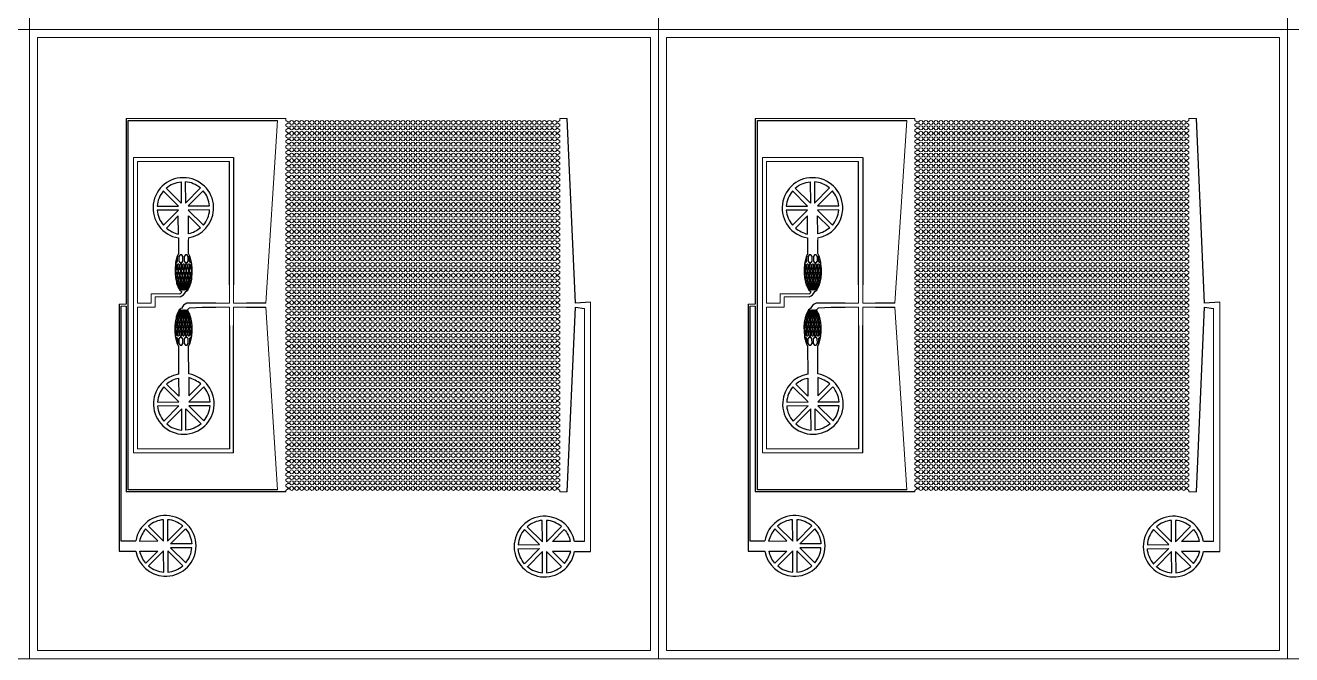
# Model space of a CAD drawing. Extents: x 4056 to 105656, y 4120 to 105720.
# Drawn here: x 39093 to 70405, y 70333 to 85889 of the extents above; entities that cross this region are included whole.
import ezdxf

# ---------------------------------------------------------------- set-up
doc = ezdxf.new("R2010")
doc.units = 13
doc.header["$MEASUREMENT"] = 0
doc.layers.add('Main Layer', color=7, linetype='Continuous', lineweight=0)

# ---------------------------------------------------------------- blocks, each defined once
blk = doc.blocks.new('*U95')
at = {"lineweight": 0}
for p, q in [((48, 15), (77, 15)), ((48, -15), (77, -15))]:
    blk.add_line(p, q, dxfattribs=at)
for start, end in [(17.4576, 162.5424), (197.4576, 342.5424)]:
    blk.add_arc((0, 0), 50, start, end, dxfattribs=at)
blk = doc.blocks.new('*U96')
at = {"color": 0, "linetype": 'ByBlock', "lineweight": -2, "transparency": 16777216}
for p in [(0, 0), (125, 0), (250, 0), (375, 0), (500, 0), (625, 0), (750, 0), (875, 0), (1000, 0), (1125, 0), (1250, 0), (1375, 0), (1500, 0), (1625, 0), (1750, 0), (1875, 0), (2000, 0), (2125, 0), (2250, 0), (2375, 0), (2500, 0), (2625, 0), (2750, 0), (2875, 0), (3000, 0), (3125, 0), (3250, 0), (3375, 0), (3500, 0), (3625, 0), (3750, 0), (3875, 0), (4000, 0), (4125, 0), (4250, 0), (4375, 0), (4500, 0), (4625, 0), (4750, 0), (4875, 0), (5000, 0), (5125, 0), (5250, 0), (5375, 0), (5500, 0), (5625, 0), (5750, 0), (5875, 0), (6000, 0), (6125, 0), (6250, 0), (6375, 0), (6500, 0)]:
    blk.add_blockref('*U95', p, dxfattribs=at)
blk = doc.blocks.new('*U93')
at = {"lineweight": 0}
for p, q in [((-148, -355), (-98, -390)), ((-148, -455), (-98, -420)), ((-148, -490), (-148, -455)), ((-48, -390), (-98, -390)), ((-48, -420), (-98, -420)), ((6627, -355), (6577, -390)), ((6627, -455), (6577, -420)), ((6627, -490), (6627, -455))]:
    blk.add_line(p, q, dxfattribs=at)
blk.add_blockref('*U96', (0, -405), dxfattribs=at)
blk = doc.blocks.new('*U94')
at = {"color": 0, "linetype": 'ByBlock', "lineweight": -2, "transparency": 16777216}
for p in [(0, 9045), (0, 8910), (0, 8775), (0, 8640), (0, 8505), (0, 8370), (0, 8235), (0, 8100), (0, 7965), (0, 7830), (0, 7695), (0, 7560), (0, 7425), (0, 7290), (0, 7155), (0, 7020), (0, 6885), (0, 6750), (0, 6615), (0, 6480), (0, 6345), (0, 6210), (0, 6075), (0, 5940), (0, 5805), (0, 5670), (0, 5535), (0, 5400), (0, 5265), (0, 5130), (0, 4995), (0, 4860), (0, 4725), (0, 4590), (0, 4455), (0, 4320), (0, 4185), (0, 4050), (0, 3915), (0, 3780), (0, 3645), (0, 3510), (0, 3375), (0, 3240), (0, 3105), (0, 2970), (0, 2835), (0, 2700), (0, 2565), (0, 2430), (0, 2295), (0, 2160), (0, 2025), (0, 1890), (0, 1755), (0, 1620), (0, 1485), (0, 1350), (0, 1215), (0, 1080), (0, 945), (0, 810), (0, 675), (0, 540), (0, 405), (0, 270), (0, 135), (0, 0)]:
    blk.add_blockref('*U93', p, dxfattribs=at)
blk = doc.blocks.new('*U100')
at = {"lineweight": 0}
for p, q in [((48, 15), (77, 15)), ((48, -15), (77, -15))]:
    blk.add_line(p, q, dxfattribs=at)
for start, end in [(17.4576, 162.5424), (197.4576, 342.5424)]:
    blk.add_arc((0, 0), 50, start, end, dxfattribs=at)
blk = doc.blocks.new('*U101')
at = {"color": 0, "linetype": 'ByBlock', "lineweight": -2, "transparency": 16777216}
for p in [(0, 0), (125, 0), (250, 0), (375, 0), (500, 0), (625, 0), (750, 0), (875, 0), (1000, 0), (1125, 0), (1250, 0), (1375, 0), (1500, 0), (1625, 0), (1750, 0), (1875, 0), (2000, 0), (2125, 0), (2250, 0), (2375, 0), (2500, 0), (2625, 0), (2750, 0), (2875, 0), (3000, 0), (3125, 0), (3250, 0), (3375, 0), (3500, 0), (3625, 0), (3750, 0), (3875, 0), (4000, 0), (4125, 0), (4250, 0), (4375, 0), (4500, 0), (4625, 0), (4750, 0), (4875, 0), (5000, 0), (5125, 0), (5250, 0), (5375, 0), (5500, 0), (5625, 0), (5750, 0), (5875, 0), (6000, 0), (6125, 0), (6250, 0), (6375, 0), (6500, 0)]:
    blk.add_blockref('*U100', p, dxfattribs=at)
blk = doc.blocks.new('*U98')
at = {"lineweight": 0}
for p, q in [((-148, -355), (-98, -390)), ((-148, -455), (-98, -420)), ((-148, -490), (-148, -455)), ((-48, -390), (-98, -390)), ((-48, -420), (-98, -420)), ((6627, -355), (6577, -390)), ((6627, -455), (6577, -420)), ((6627, -490), (6627, -455))]:
    blk.add_line(p, q, dxfattribs=at)
blk.add_blockref('*U101', (0, -405), dxfattribs=at)
blk = doc.blocks.new('*U99')
at = {"color": 0, "linetype": 'ByBlock', "lineweight": -2, "transparency": 16777216}
for p in [(0, 9045), (0, 8910), (0, 8775), (0, 8640), (0, 8505), (0, 8370), (0, 8235), (0, 8100), (0, 7965), (0, 7830), (0, 7695), (0, 7560), (0, 7425), (0, 7290), (0, 7155), (0, 7020), (0, 6885), (0, 6750), (0, 6615), (0, 6480), (0, 6345), (0, 6210), (0, 6075), (0, 5940), (0, 5805), (0, 5670), (0, 5535), (0, 5400), (0, 5265), (0, 5130), (0, 4995), (0, 4860), (0, 4725), (0, 4590), (0, 4455), (0, 4320), (0, 4185), (0, 4050), (0, 3915), (0, 3780), (0, 3645), (0, 3510), (0, 3375), (0, 3240), (0, 3105), (0, 2970), (0, 2835), (0, 2700), (0, 2565), (0, 2430), (0, 2295), (0, 2160), (0, 2025), (0, 1890), (0, 1755), (0, 1620), (0, 1485), (0, 1350), (0, 1215), (0, 1080), (0, 945), (0, 810), (0, 675), (0, 540), (0, 405), (0, 270), (0, 135), (0, 0)]:
    blk.add_blockref('*U98', p, dxfattribs=at)

msp = doc.modelspace()

# ---------------------------------------------------------------- linework, layer by layer
at = {"lineweight": 0}
for p, q in [((39393, 70433), (39393, 85589)), ((54549, 85589), (39393, 85589)), ((54549, 70433), (54549, 85589)), ((54949, 70433), (54949, 85589)), ((70105, 85589), (54949, 85589)), ((70105, 70433), (70105, 85589)), ((41587, 83584), (45531, 83584)), ((45330, 83534), (45040, 79022)), ((45531, 83539), (45531, 83584)), ((52306, 83539), (52306, 83584)), ((52325, 83584), (52306, 83584)), ((52325, 83584), (52494, 83584)), ((57143, 83584), (61088, 83584)), ((60886, 83534), (60596, 79022)), ((61088, 83539), (61088, 83584)), ((67863, 83539), (67863, 83584)), ((67882, 83584), (67863, 83584)), ((67882, 83584), (68050, 83584)), ((44242, 82625), (41765, 82625)), ((41765, 82625), (41765, 78828)), ((44142, 82525), (41865, 82525)), ((41865, 82525), (41865, 79022)), ((59798, 82625), (57322, 82625)), ((57322, 82625), (57322, 78828)), ((59698, 82525), (57422, 82525)), ((57422, 82525), (57422, 79022)), ((43129, 80588), (43129, 80634)), ((58685, 80588), (58685, 80634)), ((42202, 79022), (42202, 79255)), ((42915, 79255), (42202, 79255)), ((44142, 79022), (44142, 79471)), ((44242, 79471), (44242, 79022)), ((57758, 79022), (57758, 79255)), ((58471, 79255), (57758, 79255)), ((59698, 79022), (59698, 79471)), ((59798, 79471), (59798, 79022)), ((41412, 78997), (41587, 78997)), ((41462, 78947), (41587, 78947)), ((41865, 79022), (42202, 79022)), ((41865, 75419), (41865, 78922)), ((42302, 78922), (41865, 78922)), ((42921, 79180), (42302, 79180)), ((42302, 78922), (42302, 79180)), ((43807, 79022), (44142, 79022)), ((43807, 78922), (44142, 78922)), ((44142, 78472), (44142, 78922)), ((44242, 79022), (44562, 79022)), ((44242, 78922), (44562, 78922)), ((44242, 78922), (44242, 78472)), ((45040, 78922), (45330, 74409)), ((52693, 78922), (52693, 78922)), ((53069, 79044), (53069, 72879)), ((56968, 78997), (57143, 78997)), ((57018, 78947), (57143, 78947)), ((57422, 79022), (57758, 79022)), ((57422, 75419), (57422, 78922)), ((57858, 78922), (57422, 78922)), ((58477, 79180), (57858, 79180)), ((57858, 78922), (57858, 79180)), ((59363, 79022), (59698, 79022)), ((59363, 78922), (59698, 78922)), ((59698, 78472), (59698, 78922)), ((59798, 79022), (60118, 79022)), ((59798, 78922), (60118, 78922)), ((59798, 78922), (59798, 78472)), ((60596, 78922), (60886, 74409)), ((68249, 78922), (68249, 78922)), ((68626, 79044), (68626, 72879)), ((41765, 75319), (41765, 78828)), ((52917, 78891), (52917, 73134)), ((57322, 75319), (57322, 78828)), ((68473, 78891), (68473, 73134)), ((44242, 75319), (41765, 75319)), ((44142, 75419), (41865, 75419)), ((59798, 75319), (57322, 75319)), ((59698, 75419), (57422, 75419)), ((52306, 74359), (52494, 74359)), ((67863, 74359), (68051, 74359)), ((54549, 70433), (39393, 70433)), ((70105, 70433), (54949, 70433))]:
    msp.add_line(p, q, dxfattribs=at)
for p, q in [((41587, 83584), (41587, 78997)), ((41637, 74409), (41637, 83534)), ((41637, 83534), (45330, 83534)), ((52693, 79022), (52494, 83584)), ((57143, 83584), (57143, 78997)), ((57193, 74409), (57193, 83534)), ((57193, 83534), (60886, 83534)), ((68249, 79022), (68050, 83584)), ((44142, 79471), (44142, 82525)), ((44242, 82625), (44242, 79471)), ((59698, 79471), (59698, 82525)), ((59798, 82625), (59798, 79471)), ((42879, 80633), (42880, 80337)), ((43131, 80245), (43129, 80588)), ((58435, 80633), (58437, 80337)), ((58687, 80245), (58685, 80588)), ((42850, 80185), (42809, 80025)), ((42881, 80244), (42850, 80185)), ((42880, 80337), (42881, 80244)), ((43162, 80187), (43131, 80245)), ((43205, 80026), (43162, 80187)), ((58406, 80185), (58365, 80025)), ((58437, 80244), (58406, 80185)), ((58437, 80337), (58437, 80244)), ((58718, 80187), (58687, 80245)), ((58761, 80026), (58718, 80187)), ((42804, 79984), (42795, 79884)), ((42795, 79884), (42795, 79752)), ((42809, 80025), (42804, 79984)), ((43210, 79986), (43205, 80026)), ((43220, 79886), (43210, 79986)), ((43221, 79754), (43220, 79886)), ((58361, 79984), (58352, 79884)), ((58352, 79884), (58352, 79752)), ((58365, 80025), (58361, 79984)), ((58766, 79986), (58761, 80026)), ((58776, 79886), (58766, 79986)), ((58777, 79754), (58776, 79886)), ((42795, 79752), (42805, 79652)), ((42805, 79652), (42811, 79616)), ((42811, 79616), (42827, 79537)), ((42827, 79537), (42833, 79514)), ((43186, 79516), (43192, 79538)), ((43192, 79538), (43207, 79618)), ((43207, 79618), (43212, 79654)), ((43212, 79654), (43221, 79754)), ((58352, 79752), (58361, 79652)), ((58361, 79652), (58367, 79616)), ((58367, 79616), (58383, 79537)), ((58383, 79537), (58389, 79514)), ((58742, 79516), (58748, 79538)), ((58748, 79538), (58763, 79618)), ((58763, 79618), (58769, 79654)), ((58769, 79654), (58777, 79754)), ((42833, 79514), (42847, 79470)), ((42847, 79470), (42852, 79454)), ((42852, 79454), (42866, 79422)), ((42866, 79422), (42910, 79342)), ((42910, 79342), (42960, 79307)), ((43060, 79307), (43111, 79343)), ((43111, 79343), (43153, 79423)), ((43153, 79423), (43167, 79455)), ((43167, 79455), (43172, 79472)), ((43172, 79472), (43186, 79516)), ((58389, 79514), (58403, 79470)), ((58403, 79470), (58408, 79454)), ((58408, 79454), (58422, 79422)), ((58422, 79422), (58466, 79342)), ((58466, 79342), (58517, 79307)), ((58617, 79307), (58667, 79343)), ((58667, 79343), (58709, 79423)), ((58709, 79423), (58724, 79455)), ((58724, 79455), (58729, 79472)), ((58729, 79472), (58742, 79516)), ((41412, 78997), (41412, 72891)), ((41462, 73141), (41462, 78947)), ((41587, 78947), (41587, 74359)), ((43432, 79022), (43090, 79020)), ((43101, 78858), (43153, 78910)), ((43153, 78910), (43462, 78922)), ((43532, 79022), (43432, 79022)), ((43462, 78922), (43807, 78922)), ((43807, 79022), (43532, 79022)), ((45040, 79022), (44562, 79022)), ((44562, 78922), (45040, 78922)), ((52494, 74359), (52693, 78922)), ((53069, 79044), (52693, 79022)), ((52693, 78922), (52917, 78891)), ((56968, 78997), (56968, 72891)), ((57018, 73141), (57018, 78947)), ((57143, 78947), (57143, 74359)), ((58988, 79022), (58646, 79020)), ((58657, 78858), (58709, 78910)), ((58709, 78910), (59018, 78922)), ((59088, 79022), (58988, 79022)), ((59018, 78922), (59363, 78922)), ((59363, 79022), (59088, 79022)), ((60596, 79022), (60118, 79022)), ((60118, 78922), (60596, 78922)), ((68051, 74359), (68249, 78922)), ((68626, 79044), (68249, 79022)), ((68249, 78922), (68473, 78891)), ((42819, 78662), (42804, 78582)), ((42825, 78684), (42819, 78662)), ((42838, 78728), (42825, 78684)), ((42843, 78745), (42838, 78728)), ((42857, 78777), (42843, 78745)), ((42900, 78857), (42857, 78777)), ((42950, 78893), (42900, 78857)), ((43144, 78778), (43101, 78858)), ((43159, 78746), (43144, 78778)), ((43164, 78730), (43159, 78746)), ((43178, 78686), (43164, 78730)), ((43184, 78663), (43178, 78686)), ((43200, 78584), (43184, 78663)), ((58375, 78662), (58360, 78582)), ((58381, 78684), (58375, 78662)), ((58394, 78728), (58381, 78684)), ((58399, 78745), (58394, 78728)), ((58414, 78777), (58399, 78745)), ((58456, 78857), (58414, 78777)), ((58506, 78893), (58456, 78857)), ((58701, 78778), (58657, 78858)), ((58715, 78746), (58701, 78778)), ((58720, 78730), (58715, 78746)), ((58734, 78686), (58720, 78730)), ((58740, 78663), (58734, 78686)), ((58756, 78584), (58740, 78663)), ((42798, 78546), (42790, 78446)), ((42790, 78446), (42791, 78314)), ((42791, 78314), (42801, 78214)), ((42804, 78582), (42798, 78546)), ((43206, 78548), (43200, 78584)), ((43215, 78448), (43206, 78548)), ((43206, 78216), (43215, 78316)), ((43215, 78316), (43215, 78448)), ((44142, 78472), (44142, 75419)), ((44242, 75319), (44242, 78472)), ((58354, 78546), (58346, 78446)), ((58346, 78446), (58347, 78314)), ((58347, 78314), (58357, 78214)), ((58360, 78582), (58354, 78546)), ((58762, 78548), (58756, 78584)), ((58771, 78448), (58762, 78548)), ((58762, 78216), (58771, 78316)), ((58771, 78316), (58771, 78448)), ((59698, 78472), (59698, 75419)), ((59798, 75319), (59798, 78472)), ((42801, 78214), (42806, 78174)), ((42806, 78174), (42848, 78013)), ((42848, 78013), (42880, 77955)), ((43130, 77956), (43160, 78015)), ((43160, 78015), (43202, 78175)), ((43202, 78175), (43206, 78216)), ((58357, 78214), (58362, 78174)), ((58362, 78174), (58405, 78013)), ((58405, 78013), (58436, 77955)), ((58686, 77956), (58717, 78015)), ((58717, 78015), (58758, 78175)), ((58758, 78175), (58762, 78216)), ((42880, 77955), (42883, 77270)), ((43130, 77863), (43130, 77956)), ((43133, 77271), (43130, 77863)), ((58436, 77955), (58439, 77270)), ((58686, 77863), (58686, 77956)), ((58689, 77271), (58686, 77863)), ((45531, 74359), (41587, 74359)), ((45330, 74409), (41637, 74409)), ((61088, 74359), (57143, 74359)), ((60886, 74409), (57193, 74409)), ((41823, 73142), (41462, 73141)), ((52917, 73134), (52668, 73133)), ((57379, 73142), (57018, 73141)), ((68473, 73134), (68224, 73133)), ((41412, 72891), (41824, 72892)), ((52669, 72883), (53069, 72879)), ((56968, 72891), (57380, 72892)), ((68225, 72883), (68626, 72879))]:
    msp.add_line(p, q)
for points in [[(39193, 101345), (54749, 101345), (54749, 85789), (39193, 85789)], [(54749, 101345), (70305, 101345), (70305, 85789), (54749, 85789)], [(23636, 85789), (39193, 85789), (39193, 70233), (23636, 70233)], [(39193, 85789), (54749, 85789), (54749, 70233), (39193, 70233)], [(54749, 85789), (70305, 85789), (70305, 70233), (54749, 70233)], [(70305, 85789), (85862, 85789), (85862, 70233), (70305, 70233)]]:
    msp.add_lwpolyline(points, close=True, dxfattribs=at)
for points in [[(42505, 81793, 0.159174), (42352, 81420), (42879, 81422), (42503, 81795), (42505, 81793)], [(42947, 82021), (42950, 81493), (42574, 81866), (42575, 81865, -0.159174), (42947, 82021, 3734.089472)], [(43047, 82021), (43050, 81494), (43421, 81869, 0.159174), (43047, 82021, -3734.089472)], [(43492, 81798), (43121, 81424), (43648, 81426, 0.159174), (43492, 81798, 0.000114)], [(58061, 81793, 0.159174), (57908, 81420), (58436, 81422), (58059, 81795), (58061, 81793)], [(58503, 82021), (58506, 81493), (58130, 81866), (58131, 81865, -0.159174), (58503, 82021, 3734.089472)], [(58603, 82021), (58606, 81494), (58977, 81869, 0.159174), (58603, 82021, -3734.089472)], [(59048, 81798), (58677, 81424), (59204, 81426, 0.159174), (59048, 81798, 0.000114)], [(42509, 80948), (42880, 81322), (42352, 81320, 0.159174), (42509, 80948, -0.000581)], [(42878, 80724), (42876, 81177), (42580, 80877, 0.092093), (42878, 80724, 1291.273736)], [(43496, 80952, 0.159174), (43649, 81326), (43121, 81324), (43496, 80952)], [(43128, 80736), (43126, 81178), (43425, 80881, -0.129437), (43128, 80736, 5438.346978)], [(58065, 80948), (58436, 81322), (57909, 81320, 0.159174), (58065, 80948, -0.000581)], [(58435, 80724), (58432, 81177), (58136, 80877, 0.092093), (58435, 80724, 1291.273736)], [(59052, 80952, 0.159174), (59205, 81326), (58677, 81324), (59052, 80952)], [(58685, 80736), (58682, 81178), (58982, 80881, -0.129437), (58685, 80736, 5438.346978)], [(42884, 77169), (42886, 76726), (42586, 77023, -0.129437), (42884, 77169, 5438.346978)], [(43134, 77180), (43136, 76728), (43432, 77027, 0.092093), (43134, 77180, 1291.273736)], [(58440, 77169), (58442, 76726), (58143, 77023, -0.129437), (58440, 77169, 5438.346978)], [(58690, 77180), (58692, 76728), (58988, 77027, 0.092093), (58690, 77180, 1291.273736)], [(42516, 76952, 0.159174), (42363, 76578), (42891, 76581), (42516, 76952)], [(43503, 76957), (43132, 76582), (43660, 76584, 0.159174), (43503, 76957, -0.000581)], [(58072, 76952, 0.159174), (57920, 76578), (58447, 76581), (58072, 76952)], [(59060, 76957), (58688, 76582), (59216, 76584, 0.159174), (59060, 76957, -0.000581)], [(42520, 76106), (42891, 76481), (42364, 76478, 0.159174), (42520, 76106, 0.000114)], [(42965, 75883), (42962, 76410), (42591, 76036, 0.159174), (42965, 75883, -3734.089472)], [(43065, 75883), (43062, 76411), (43438, 76038), (43437, 76040, -0.159174), (43065, 75883, 3734.089472)], [(43507, 76111, 0.159174), (43660, 76484), (43133, 76482), (43509, 76109), (43507, 76111)], [(58076, 76106), (58448, 76481), (57920, 76478, 0.159174), (58076, 76106, 0.000114)], [(58521, 75883), (58519, 76410), (58147, 76036, 0.159174), (58521, 75883, -3734.089472)], [(58621, 75883), (58619, 76411), (58995, 76038), (58993, 76040, -0.159174), (58621, 75883, 3734.089472)], [(59064, 76111, 0.159174), (59216, 76484), (58689, 76482), (59065, 76109), (59064, 76111)], [(42137, 73512), (42512, 73141), (42510, 73668, 0.159174), (42137, 73512, -0.000581)], [(42983, 73516, 0.159174), (42610, 73669), (42612, 73141), (42985, 73518), (42983, 73516)], [(51504, 73496), (51878, 73125), (51876, 73652, 0.159174), (51504, 73496, 0.000114)], [(52349, 73500, 0.159174), (51976, 73653), (51978, 73125), (52349, 73500)], [(57694, 73512), (58068, 73141), (58066, 73668, 0.159174), (57694, 73512, -0.000581)], [(58540, 73516, 0.159174), (58166, 73669), (58168, 73141), (58541, 73518), (58540, 73516)], [(67060, 73496), (67435, 73125), (67432, 73652, 0.159174), (67060, 73496, 0.000114)], [(67906, 73500, 0.159174), (67532, 73653), (67535, 73125), (67906, 73500)], [(41914, 73142), (42366, 73145), (42067, 73441, 0.092093), (41914, 73142, 1291.273736)], [(43211, 73074), (42683, 73071), (43056, 73447), (43054, 73446, -0.159174), (43211, 73074, 3734.089472)], [(51281, 73051), (51808, 73054), (51433, 73425, 0.159174), (51281, 73051, -3734.089472)], [(52566, 73132), (52124, 73130), (52420, 73430, -0.129437), (52566, 73132, 5438.346978)], [(57470, 73142), (57923, 73145), (57623, 73441, 0.092093), (57470, 73142, 1291.273736)], [(58767, 73074), (58240, 73071), (58612, 73447), (58611, 73446, -0.159174), (58767, 73074, 3734.089472)], [(66837, 73051), (67364, 73054), (66990, 73425, 0.159174), (66837, 73051, -3734.089472)], [(68122, 73132), (67680, 73130), (67977, 73430, -0.129437), (68122, 73132, 5438.346978)], [(43211, 72974), (42684, 72971), (43058, 72600, 0.159174), (43211, 72974, -3734.089472)], [(58767, 72974), (58240, 72971), (58615, 72600, 0.159174), (58767, 72974, -3734.089472)], [(41925, 72892), (42368, 72895), (42071, 72595, -0.129437), (41925, 72892, 5438.346978)], [(42142, 72525, 0.159174), (42516, 72372), (42513, 72900), (42142, 72525)], [(42988, 72529), (42613, 72900), (42616, 72373, 0.159174), (42988, 72529, 0.000114)], [(51281, 72951), (51808, 72954), (51436, 72578), (51437, 72579, -0.159174), (51281, 72951, 3734.089472)], [(51508, 72509, 0.159174), (51882, 72356), (51880, 72883), (51507, 72507), (51508, 72509)], [(52354, 72513), (51980, 72884), (51982, 72357, 0.159174), (52354, 72513, -0.000581)], [(52578, 72883), (52125, 72880), (52425, 72584, 0.092093), (52578, 72883, 1291.273736)], [(57482, 72892), (57924, 72895), (57627, 72595, -0.129437), (57482, 72892, 5438.346978)], [(57699, 72525, 0.159174), (58072, 72372), (58070, 72900), (57699, 72525)], [(58544, 72529), (58170, 72900), (58172, 72373, 0.159174), (58544, 72529, 0.000114)], [(66837, 72951), (67365, 72954), (66992, 72578), (66994, 72579, -0.159174), (66837, 72951, 3734.089472)], [(67065, 72509, 0.159174), (67438, 72356), (67436, 72883), (67063, 72507), (67065, 72509)], [(67911, 72513), (67536, 72884), (67538, 72357, 0.159174), (67911, 72513, -0.000581)], [(68134, 72883), (67682, 72880), (67981, 72584, 0.092093), (68134, 72883, 1291.273736)]]:
    msp.add_lwpolyline(points, format="xyb", close=True)
for points in [[(42858, 80177), (42817, 80016), (42829, 80016), (42859, 80056)], [(42890, 80176), (42891, 80056), (42921, 80016), (42961, 80017), (42991, 80057), (42990, 80177), (42960, 80217), (42920, 80216)], [(43022, 80177), (43023, 80057), (43053, 80017), (43093, 80017), (43123, 80057), (43122, 80177), (43092, 80217), (43052, 80217)], [(43154, 80179), (43197, 80018), (43185, 80018), (43155, 80058)], [(58414, 80177), (58373, 80016), (58385, 80016), (58415, 80056)], [(58446, 80176), (58447, 80056), (58477, 80016), (58517, 80017), (58547, 80057), (58546, 80177), (58516, 80217), (58476, 80216)], [(58578, 80177), (58579, 80057), (58609, 80017), (58649, 80017), (58679, 80057), (58678, 80177), (58648, 80217), (58608, 80217)], [(58710, 80179), (58753, 80018), (58741, 80018), (58711, 80058)], [(42834, 79905), (42834, 79965), (42819, 79985), (42812, 79984), (42803, 79884), (42820, 79885)], [(42803, 79884), (42820, 79885)], [(42833, 79869), (42818, 79848), (42818, 79788), (42833, 79769), (42853, 79769), (42868, 79789), (42868, 79849), (42853, 79869)], [(42829, 80016), (42825, 80016)], [(42865, 79985), (42850, 79965), (42850, 79905), (42866, 79885), (42886, 79885), (42900, 79905), (42900, 79965), (42885, 79985)], [(42886, 79885), (42866, 79885)], [(42899, 79869), (42884, 79849), (42884, 79789), (42899, 79769), (42919, 79769), (42934, 79789), (42934, 79849), (42919, 79869)], [(42931, 79985), (42916, 79965), (42916, 79905), (42932, 79885), (42952, 79885), (42966, 79905), (42966, 79965), (42951, 79985)], [(42961, 80017), (42921, 80016)], [(42952, 79885), (42932, 79885)], [(42965, 79869), (42950, 79849), (42950, 79789), (42965, 79769), (42985, 79769), (43000, 79789), (43000, 79849), (42985, 79869)], [(42997, 79985), (42982, 79965), (42982, 79905), (42998, 79885), (43018, 79885), (43032, 79906), (43032, 79966), (43017, 79985)], [(43018, 79885), (42998, 79885)], [(43031, 79870), (43016, 79849), (43016, 79789), (43031, 79770), (43051, 79770), (43066, 79790), (43066, 79850), (43051, 79870)], [(43063, 79986), (43048, 79966), (43048, 79906), (43064, 79886), (43084, 79886), (43098, 79906), (43098, 79966), (43083, 79986)], [(43093, 80017), (43053, 80017)], [(43084, 79886), (43064, 79886)], [(43097, 79870), (43082, 79850), (43082, 79790), (43097, 79770), (43117, 79770), (43132, 79790), (43132, 79850), (43117, 79870)], [(43129, 79986), (43114, 79966), (43114, 79906), (43130, 79886), (43150, 79886), (43164, 79906), (43164, 79966), (43149, 79986)], [(43150, 79886), (43130, 79886)], [(43163, 79870), (43148, 79850), (43148, 79790), (43163, 79770), (43183, 79770), (43198, 79790), (43198, 79850), (43183, 79870)], [(43180, 79966), (43180, 79906), (43196, 79886), (43212, 79886), (43202, 79986), (43195, 79986)], [(43185, 80018), (43189, 80018)], [(43196, 79886), (43212, 79886)], [(58391, 79905), (58390, 79965), (58375, 79985), (58369, 79984), (58360, 79884), (58376, 79885)], [(58360, 79884), (58376, 79885)], [(58389, 79869), (58374, 79848), (58374, 79788), (58389, 79769), (58409, 79769), (58424, 79789), (58424, 79849), (58409, 79869)], [(58385, 80016), (58381, 80016)], [(58421, 79985), (58406, 79965), (58407, 79905), (58422, 79885), (58442, 79885), (58457, 79905), (58456, 79965), (58441, 79985)], [(58442, 79885), (58422, 79885)], [(58455, 79869), (58440, 79849), (58440, 79789), (58455, 79769), (58475, 79769), (58490, 79789), (58490, 79849), (58475, 79869)], [(58487, 79985), (58472, 79965), (58473, 79905), (58488, 79885), (58508, 79885), (58523, 79905), (58522, 79965), (58507, 79985)], [(58517, 80017), (58477, 80016)], [(58508, 79885), (58488, 79885)], [(58521, 79869), (58506, 79849), (58506, 79789), (58521, 79769), (58541, 79769), (58556, 79789), (58556, 79849), (58541, 79869)], [(58553, 79985), (58538, 79965), (58539, 79905), (58554, 79885), (58574, 79885), (58589, 79906), (58588, 79966), (58573, 79985)], [(58574, 79885), (58554, 79885)], [(58587, 79870), (58572, 79849), (58572, 79789), (58587, 79770), (58607, 79770), (58622, 79790), (58622, 79850), (58607, 79870)], [(58619, 79986), (58604, 79966), (58605, 79906), (58620, 79886), (58640, 79886), (58655, 79906), (58654, 79966), (58639, 79986)], [(58649, 80017), (58609, 80017)], [(58640, 79886), (58620, 79886)], [(58653, 79870), (58638, 79850), (58638, 79790), (58653, 79770), (58673, 79770), (58688, 79790), (58688, 79850), (58673, 79870)], [(58685, 79986), (58670, 79966), (58671, 79906), (58686, 79886), (58706, 79886), (58721, 79906), (58720, 79966), (58705, 79986)], [(58706, 79886), (58686, 79886)], [(58719, 79870), (58704, 79850), (58704, 79790), (58719, 79770), (58739, 79770), (58754, 79790), (58754, 79850), (58739, 79870)], [(58736, 79966), (58737, 79906), (58752, 79886), (58768, 79886), (58758, 79986), (58751, 79986)], [(58741, 80018), (58745, 80018)], [(58752, 79886), (58768, 79886)], [(42835, 79733), (42836, 79673), (42821, 79653), (42813, 79652), (42803, 79752), (42820, 79753)], [(42854, 79637), (42834, 79637), (42819, 79616), (42835, 79537), (42854, 79537), (42869, 79557), (42869, 79617)], [(42853, 79769), (42833, 79769)], [(42835, 79537), (42854, 79537)], [(42866, 79753), (42851, 79733), (42852, 79673), (42867, 79653), (42887, 79653), (42902, 79673), (42901, 79733), (42886, 79753)], [(42887, 79653), (42867, 79653)], [(42900, 79637), (42885, 79617), (42885, 79557), (42900, 79537), (42920, 79537), (42935, 79557), (42935, 79617), (42920, 79637)], [(42919, 79769), (42899, 79769)], [(42920, 79537), (42900, 79537)], [(42932, 79753), (42917, 79733), (42918, 79673), (42933, 79653), (42953, 79653), (42968, 79673), (42967, 79733), (42952, 79753)], [(42953, 79653), (42933, 79653)], [(42966, 79637), (42951, 79617), (42951, 79557), (42966, 79537), (42986, 79537), (43001, 79557), (43001, 79617), (42986, 79637)], [(42985, 79769), (42965, 79769)], [(42986, 79537), (42966, 79537)], [(42998, 79753), (42983, 79733), (42984, 79673), (42999, 79653), (43019, 79653), (43034, 79674), (43033, 79734), (43018, 79753)], [(43019, 79653), (42999, 79653)], [(43032, 79638), (43017, 79617), (43017, 79557), (43032, 79538), (43052, 79538), (43067, 79558), (43067, 79618), (43052, 79638)], [(43051, 79770), (43031, 79770)], [(43052, 79538), (43032, 79538)], [(43064, 79754), (43049, 79734), (43050, 79674), (43065, 79654), (43085, 79654), (43100, 79674), (43099, 79734), (43084, 79754)], [(43085, 79654), (43065, 79654)], [(43098, 79638), (43083, 79618), (43083, 79558), (43098, 79538), (43118, 79538), (43133, 79558), (43133, 79618), (43118, 79638)], [(43117, 79770), (43097, 79770)], [(43118, 79538), (43098, 79538)], [(43130, 79754), (43115, 79734), (43116, 79674), (43131, 79654), (43151, 79654), (43166, 79674), (43165, 79734), (43150, 79754)], [(43151, 79654), (43131, 79654)], [(43184, 79638), (43164, 79638), (43149, 79618), (43149, 79558), (43164, 79538), (43184, 79538), (43199, 79618)], [(43183, 79770), (43163, 79770)], [(43184, 79538), (43164, 79538)], [(43181, 79734), (43182, 79674), (43197, 79654), (43204, 79654), (43213, 79754), (43196, 79754)], [(43197, 79654), (43204, 79654)], [(58392, 79733), (58392, 79673), (58377, 79653), (58369, 79652), (58360, 79752), (58377, 79753)], [(58410, 79637), (58390, 79637), (58375, 79616), (58391, 79537), (58411, 79537), (58425, 79557), (58425, 79617)], [(58409, 79769), (58389, 79769)], [(58391, 79537), (58411, 79537)], [(58423, 79753), (58408, 79733), (58408, 79673), (58423, 79653), (58443, 79653), (58458, 79673), (58458, 79733), (58443, 79753)], [(58443, 79653), (58423, 79653)], [(58456, 79637), (58441, 79617), (58441, 79557), (58457, 79537), (58477, 79537), (58491, 79557), (58491, 79617), (58476, 79637)], [(58475, 79769), (58455, 79769)], [(58477, 79537), (58457, 79537)], [(58489, 79753), (58474, 79733), (58474, 79673), (58489, 79653), (58509, 79653), (58524, 79673), (58524, 79733), (58509, 79753)], [(58509, 79653), (58489, 79653)], [(58522, 79637), (58507, 79617), (58507, 79557), (58523, 79537), (58543, 79537), (58557, 79557), (58557, 79617), (58542, 79637)], [(58541, 79769), (58521, 79769)], [(58543, 79537), (58523, 79537)], [(58555, 79753), (58540, 79733), (58540, 79673), (58555, 79653), (58575, 79653), (58590, 79674), (58590, 79734), (58575, 79753)], [(58575, 79653), (58555, 79653)], [(58588, 79638), (58573, 79617), (58573, 79557), (58589, 79538), (58609, 79538), (58623, 79558), (58623, 79618), (58608, 79638)], [(58607, 79770), (58587, 79770)], [(58609, 79538), (58589, 79538)], [(58621, 79754), (58606, 79734), (58606, 79674), (58621, 79654), (58641, 79654), (58656, 79674), (58656, 79734), (58641, 79754)], [(58641, 79654), (58621, 79654)], [(58654, 79638), (58639, 79618), (58639, 79558), (58655, 79538), (58675, 79538), (58689, 79558), (58689, 79618), (58674, 79638)], [(58673, 79770), (58653, 79770)], [(58675, 79538), (58655, 79538)], [(58687, 79754), (58672, 79734), (58672, 79674), (58687, 79654), (58707, 79654), (58722, 79674), (58722, 79734), (58707, 79754)], [(58707, 79654), (58687, 79654)], [(58740, 79638), (58720, 79638), (58705, 79618), (58705, 79558), (58721, 79538), (58740, 79538), (58755, 79618)], [(58739, 79770), (58719, 79770)], [(58740, 79538), (58721, 79538)], [(58738, 79734), (58738, 79674), (58753, 79654), (58761, 79654), (58769, 79754), (58753, 79754)], [(58753, 79654), (58761, 79654)], [(42873, 79514), (42865, 79504), (42865, 79474), (42873, 79464), (42883, 79464), (42890, 79474), (42890, 79504), (42883, 79514)], [(42883, 79464), (42873, 79464)], [(42890, 79456), (42882, 79446), (42882, 79416), (42890, 79406), (42900, 79406), (42907, 79416), (42907, 79446), (42900, 79456)], [(42900, 79406), (42890, 79406)], [(42906, 79514), (42898, 79504), (42898, 79474), (42906, 79464), (42916, 79465), (42923, 79475), (42923, 79505), (42916, 79515)], [(42924, 79359), (42924, 79389), (42916, 79399), (42906, 79398), (42899, 79388), (42918, 79350)], [(42916, 79465), (42906, 79464)], [(42923, 79457), (42915, 79447), (42915, 79417), (42923, 79407), (42933, 79407), (42940, 79417), (42940, 79447), (42933, 79457)], [(42933, 79407), (42923, 79407)], [(42939, 79515), (42931, 79505), (42931, 79475), (42939, 79465), (42949, 79465), (42956, 79475), (42956, 79505), (42949, 79515)], [(42939, 79399), (42932, 79389), (42932, 79359), (42940, 79349), (42950, 79349), (42957, 79359), (42957, 79389), (42949, 79399)], [(42949, 79465), (42939, 79465)], [(42950, 79349), (42940, 79349)], [(42956, 79457), (42948, 79447), (42948, 79417), (42956, 79407), (42966, 79407), (42973, 79417), (42973, 79447), (42966, 79457)], [(42966, 79407), (42956, 79407)], [(42972, 79515), (42964, 79505), (42964, 79475), (42972, 79465), (42982, 79465), (42989, 79475), (42989, 79505), (42982, 79515)], [(42972, 79399), (42965, 79389), (42965, 79359), (42973, 79349), (42983, 79349), (42990, 79359), (42990, 79389), (42982, 79399)], [(42982, 79465), (42972, 79465)], [(42983, 79349), (42973, 79349)], [(42989, 79457), (42981, 79447), (42981, 79417), (42989, 79407), (42999, 79407), (43006, 79417), (43006, 79447), (42999, 79457)], [(42999, 79407), (42989, 79407)], [(43005, 79515), (42997, 79505), (42997, 79475), (43005, 79465), (43015, 79465), (43022, 79475), (43022, 79505), (43015, 79515)], [(43005, 79399), (42998, 79389), (42998, 79359), (43006, 79349), (43016, 79349), (43023, 79359), (43023, 79389), (43015, 79399)], [(43015, 79465), (43005, 79465)], [(43016, 79349), (43006, 79349)], [(43022, 79457), (43014, 79447), (43014, 79417), (43022, 79407), (43032, 79407), (43039, 79417), (43039, 79447), (43032, 79457)], [(43032, 79407), (43022, 79407)], [(43038, 79515), (43030, 79505), (43030, 79475), (43038, 79465), (43048, 79465), (43055, 79475), (43055, 79505), (43048, 79515)], [(43038, 79399), (43031, 79389), (43031, 79359), (43039, 79349), (43049, 79349), (43056, 79359), (43056, 79389), (43048, 79399)], [(43048, 79465), (43038, 79465)], [(43049, 79349), (43039, 79349)], [(43055, 79457), (43047, 79447), (43047, 79417), (43055, 79407), (43065, 79407), (43072, 79417), (43072, 79447), (43065, 79457)], [(43065, 79407), (43055, 79407)], [(43071, 79515), (43063, 79505), (43063, 79475), (43071, 79465), (43081, 79465), (43088, 79475), (43088, 79505), (43081, 79515)], [(43071, 79399), (43064, 79389), (43064, 79359), (43072, 79349), (43082, 79349), (43089, 79359), (43089, 79389), (43081, 79399)], [(43081, 79465), (43071, 79465)], [(43082, 79349), (43072, 79349)], [(43088, 79457), (43080, 79447), (43080, 79417), (43088, 79407), (43098, 79407), (43105, 79417), (43105, 79447), (43098, 79457)], [(43098, 79407), (43088, 79407)], [(43104, 79515), (43096, 79505), (43096, 79475), (43104, 79465), (43114, 79465), (43121, 79476), (43121, 79506), (43114, 79515)], [(43097, 79359), (43103, 79351), (43122, 79390), (43114, 79399), (43104, 79399), (43097, 79389)], [(43114, 79465), (43104, 79465)], [(43121, 79458), (43113, 79447), (43113, 79417), (43121, 79408), (43131, 79408), (43138, 79418), (43138, 79448), (43131, 79458)], [(43131, 79408), (43121, 79408)], [(43137, 79516), (43129, 79506), (43129, 79476), (43137, 79466), (43147, 79466), (43154, 79476), (43154, 79506), (43147, 79516)], [(43147, 79466), (43137, 79466)], [(58429, 79514), (58422, 79504), (58422, 79474), (58429, 79464), (58439, 79464), (58447, 79474), (58447, 79504), (58439, 79514)], [(58439, 79464), (58429, 79464)], [(58446, 79456), (58438, 79446), (58439, 79416), (58446, 79406), (58456, 79406), (58464, 79416), (58463, 79446), (58456, 79456)], [(58456, 79406), (58446, 79406)], [(58462, 79514), (58455, 79504), (58455, 79474), (58462, 79464), (58472, 79465), (58480, 79475), (58480, 79505), (58472, 79515)], [(58480, 79359), (58480, 79389), (58473, 79399), (58463, 79398), (58455, 79388), (58474, 79350)], [(58472, 79465), (58462, 79464)], [(58479, 79457), (58471, 79447), (58472, 79417), (58479, 79407), (58489, 79407), (58497, 79417), (58496, 79447), (58489, 79457)], [(58489, 79407), (58479, 79407)], [(58495, 79515), (58488, 79505), (58488, 79475), (58495, 79465), (58505, 79465), (58513, 79475), (58513, 79505), (58505, 79515)], [(58496, 79399), (58488, 79389), (58488, 79359), (58496, 79349), (58506, 79349), (58513, 79359), (58513, 79389), (58506, 79399)], [(58505, 79465), (58495, 79465)], [(58506, 79349), (58496, 79349)], [(58512, 79457), (58504, 79447), (58505, 79417), (58512, 79407), (58522, 79407), (58530, 79417), (58529, 79447), (58522, 79457)], [(58522, 79407), (58512, 79407)], [(58528, 79515), (58521, 79505), (58521, 79475), (58528, 79465), (58538, 79465), (58546, 79475), (58546, 79505), (58538, 79515)], [(58529, 79399), (58521, 79389), (58521, 79359), (58529, 79349), (58539, 79349), (58546, 79359), (58546, 79389), (58539, 79399)], [(58538, 79465), (58528, 79465)], [(58539, 79349), (58529, 79349)], [(58545, 79457), (58537, 79447), (58538, 79417), (58545, 79407), (58555, 79407), (58563, 79417), (58562, 79447), (58555, 79457)], [(58555, 79407), (58545, 79407)], [(58561, 79515), (58554, 79505), (58554, 79475), (58561, 79465), (58571, 79465), (58579, 79475), (58579, 79505), (58571, 79515)], [(58562, 79399), (58554, 79389), (58554, 79359), (58562, 79349), (58572, 79349), (58579, 79359), (58579, 79389), (58572, 79399)], [(58571, 79465), (58561, 79465)], [(58572, 79349), (58562, 79349)], [(58578, 79457), (58570, 79447), (58571, 79417), (58578, 79407), (58588, 79407), (58596, 79417), (58595, 79447), (58588, 79457)], [(58588, 79407), (58578, 79407)], [(58594, 79515), (58587, 79505), (58587, 79475), (58594, 79465), (58604, 79465), (58612, 79475), (58612, 79505), (58604, 79515)], [(58595, 79399), (58587, 79389), (58587, 79359), (58595, 79349), (58605, 79349), (58612, 79359), (58612, 79389), (58605, 79399)], [(58604, 79465), (58594, 79465)], [(58605, 79349), (58595, 79349)], [(58611, 79457), (58603, 79447), (58604, 79417), (58611, 79407), (58621, 79407), (58629, 79417), (58628, 79447), (58621, 79457)], [(58621, 79407), (58611, 79407)], [(58627, 79515), (58620, 79505), (58620, 79475), (58627, 79465), (58637, 79465), (58645, 79475), (58645, 79505), (58637, 79515)], [(58628, 79399), (58620, 79389), (58620, 79359), (58628, 79349), (58638, 79349), (58645, 79359), (58645, 79389), (58638, 79399)], [(58637, 79465), (58627, 79465)], [(58638, 79349), (58628, 79349)], [(58644, 79457), (58636, 79447), (58637, 79417), (58644, 79407), (58654, 79407), (58662, 79417), (58661, 79447), (58654, 79457)], [(58654, 79407), (58644, 79407)], [(58660, 79515), (58653, 79505), (58653, 79475), (58660, 79465), (58670, 79465), (58678, 79476), (58678, 79506), (58670, 79515)], [(58653, 79359), (58659, 79351), (58678, 79390), (58671, 79399), (58661, 79399), (58653, 79389)], [(58670, 79465), (58660, 79465)], [(58677, 79458), (58669, 79447), (58670, 79417), (58677, 79408), (58687, 79408), (58695, 79418), (58694, 79448), (58687, 79458)], [(58687, 79408), (58677, 79408)], [(58693, 79516), (58686, 79506), (58686, 79476), (58693, 79466), (58703, 79466), (58711, 79476), (58711, 79506), (58703, 79516)], [(58703, 79466), (58693, 79466)], [(42827, 78562), (42847, 78562), (42862, 78582), (42861, 78642), (42846, 78662), (42827, 78662), (42812, 78582)], [(42827, 78662), (42846, 78662)], [(42874, 78684), (42881, 78694), (42881, 78724), (42873, 78734), (42863, 78734), (42856, 78724), (42856, 78694), (42864, 78684)], [(42863, 78734), (42873, 78734)], [(42890, 78743), (42897, 78753), (42897, 78783), (42890, 78793), (42880, 78792), (42872, 78782), (42872, 78752), (42880, 78742)], [(42913, 78562), (42928, 78582), (42927, 78642), (42912, 78662), (42892, 78662), (42877, 78642), (42878, 78582), (42893, 78562)], [(42880, 78792), (42890, 78793)], [(42913, 78841), (42907, 78849), (42889, 78810), (42896, 78801), (42906, 78801), (42914, 78811)], [(42907, 78685), (42914, 78695), (42914, 78725), (42906, 78735), (42896, 78735), (42889, 78724), (42889, 78694), (42897, 78685)], [(42892, 78662), (42912, 78662)], [(42896, 78735), (42906, 78735)], [(42923, 78743), (42930, 78753), (42930, 78783), (42923, 78793), (42913, 78793), (42905, 78783), (42905, 78753), (42913, 78743)], [(42913, 78793), (42923, 78793)], [(42939, 78801), (42947, 78811), (42946, 78841), (42939, 78851), (42929, 78851), (42921, 78841), (42922, 78811), (42929, 78801)], [(42940, 78685), (42947, 78695), (42947, 78725), (42939, 78735), (42929, 78735), (42922, 78725), (42922, 78695), (42930, 78685)], [(42929, 78851), (42939, 78851)], [(42929, 78735), (42939, 78735)], [(42956, 78743), (42963, 78753), (42963, 78783), (42956, 78793), (42946, 78793), (42938, 78783), (42938, 78753), (42946, 78743)], [(42979, 78562), (42994, 78583), (42993, 78643), (42978, 78662), (42958, 78662), (42943, 78642), (42944, 78582), (42959, 78562)], [(42946, 78793), (42956, 78793)], [(42972, 78801), (42980, 78811), (42979, 78841), (42972, 78851), (42962, 78851), (42954, 78841), (42955, 78811), (42962, 78801)], [(42973, 78685), (42980, 78695), (42980, 78725), (42972, 78735), (42962, 78735), (42955, 78725), (42955, 78695), (42963, 78685)], [(42958, 78662), (42978, 78662)], [(42962, 78851), (42972, 78851)], [(42962, 78735), (42972, 78735)], [(42989, 78743), (42996, 78753), (42996, 78783), (42989, 78793), (42979, 78793), (42971, 78783), (42971, 78753), (42979, 78743)], [(42979, 78793), (42989, 78793)], [(43005, 78801), (43013, 78811), (43012, 78841), (43005, 78851), (42995, 78851), (42987, 78841), (42988, 78811), (42995, 78801)], [(43006, 78685), (43013, 78695), (43013, 78725), (43005, 78735), (42995, 78735), (42988, 78725), (42988, 78695), (42996, 78685)], [(42995, 78851), (43005, 78851)], [(42995, 78735), (43005, 78735)], [(43022, 78743), (43029, 78753), (43029, 78783), (43022, 78793), (43012, 78793), (43004, 78783), (43004, 78753), (43012, 78743)], [(43045, 78563), (43060, 78583), (43059, 78643), (43044, 78663), (43024, 78663), (43009, 78643), (43010, 78583), (43025, 78563)], [(43012, 78793), (43022, 78793)], [(43038, 78801), (43046, 78811), (43045, 78841), (43038, 78851), (43028, 78851), (43020, 78841), (43021, 78811), (43028, 78801)], [(43039, 78685), (43046, 78695), (43046, 78725), (43038, 78735), (43028, 78735), (43021, 78725), (43021, 78695), (43029, 78685)], [(43024, 78663), (43044, 78663)], [(43028, 78851), (43038, 78851)], [(43028, 78735), (43038, 78735)], [(43055, 78743), (43062, 78753), (43062, 78783), (43055, 78793), (43045, 78793), (43037, 78783), (43037, 78753), (43045, 78743)], [(43045, 78793), (43055, 78793)], [(43071, 78801), (43079, 78811), (43078, 78841), (43071, 78851), (43061, 78851), (43053, 78841), (43054, 78811), (43061, 78801)], [(43072, 78685), (43079, 78695), (43079, 78725), (43071, 78735), (43061, 78735), (43054, 78725), (43054, 78695), (43062, 78685)], [(43061, 78851), (43071, 78851)], [(43061, 78735), (43071, 78735)], [(43088, 78743), (43095, 78754), (43095, 78784), (43088, 78793), (43078, 78793), (43070, 78783), (43070, 78753), (43078, 78743)], [(43111, 78563), (43126, 78583), (43125, 78643), (43110, 78663), (43090, 78663), (43075, 78643), (43076, 78583), (43091, 78563)], [(43078, 78793), (43088, 78793)], [(43086, 78841), (43087, 78811), (43094, 78802), (43104, 78802), (43112, 78812), (43093, 78850)], [(43105, 78686), (43112, 78696), (43112, 78726), (43104, 78736), (43094, 78736), (43087, 78725), (43087, 78695), (43095, 78686)], [(43090, 78663), (43110, 78663)], [(43094, 78736), (43104, 78736)], [(43121, 78744), (43128, 78754), (43128, 78784), (43121, 78794), (43111, 78794), (43103, 78784), (43103, 78754), (43111, 78744)], [(43111, 78794), (43121, 78794)], [(43138, 78686), (43145, 78696), (43145, 78726), (43137, 78736), (43127, 78736), (43120, 78726), (43120, 78696), (43128, 78686)], [(43127, 78736), (43137, 78736)], [(43157, 78563), (43177, 78563), (43192, 78584), (43176, 78663), (43156, 78663), (43141, 78643), (43142, 78583)], [(43176, 78663), (43156, 78663)], [(58383, 78562), (58403, 78562), (58418, 78582), (58418, 78642), (58402, 78662), (58383, 78662), (58368, 78582)], [(58383, 78662), (58402, 78662)], [(58430, 78684), (58437, 78694), (58437, 78724), (58430, 78734), (58420, 78734), (58412, 78724), (58412, 78694), (58420, 78684)], [(58420, 78734), (58430, 78734)], [(58446, 78743), (58454, 78753), (58454, 78783), (58446, 78793), (58436, 78792), (58429, 78782), (58429, 78752), (58436, 78742)], [(58469, 78562), (58484, 78582), (58484, 78642), (58468, 78662), (58448, 78662), (58434, 78642), (58434, 78582), (58449, 78562)], [(58436, 78792), (58446, 78793)], [(58470, 78841), (58464, 78849), (58445, 78810), (58452, 78801), (58462, 78801), (58470, 78811)], [(58463, 78685), (58470, 78695), (58470, 78725), (58463, 78735), (58453, 78735), (58445, 78724), (58445, 78694), (58453, 78685)], [(58448, 78662), (58468, 78662)], [(58453, 78735), (58463, 78735)], [(58479, 78743), (58487, 78753), (58487, 78783), (58479, 78793), (58469, 78793), (58462, 78783), (58462, 78753), (58469, 78743)], [(58469, 78793), (58479, 78793)], [(58495, 78801), (58503, 78811), (58503, 78841), (58495, 78851), (58485, 78851), (58478, 78841), (58478, 78811), (58485, 78801)], [(58496, 78685), (58503, 78695), (58503, 78725), (58496, 78735), (58486, 78735), (58478, 78725), (58478, 78695), (58486, 78685)], [(58485, 78851), (58495, 78851)], [(58486, 78735), (58496, 78735)], [(58512, 78743), (58520, 78753), (58520, 78783), (58512, 78793), (58502, 78793), (58495, 78783), (58495, 78753), (58502, 78743)], [(58535, 78562), (58550, 78583), (58550, 78643), (58534, 78662), (58514, 78662), (58500, 78642), (58500, 78582), (58515, 78562)], [(58502, 78793), (58512, 78793)], [(58528, 78801), (58536, 78811), (58536, 78841), (58528, 78851), (58518, 78851), (58511, 78841), (58511, 78811), (58518, 78801)], [(58529, 78685), (58536, 78695), (58536, 78725), (58529, 78735), (58519, 78735), (58511, 78725), (58511, 78695), (58519, 78685)], [(58514, 78662), (58534, 78662)], [(58518, 78851), (58528, 78851)], [(58519, 78735), (58529, 78735)], [(58545, 78743), (58553, 78753), (58553, 78783), (58545, 78793), (58535, 78793), (58528, 78783), (58528, 78753), (58535, 78743)], [(58535, 78793), (58545, 78793)], [(58561, 78801), (58569, 78811), (58569, 78841), (58561, 78851), (58551, 78851), (58544, 78841), (58544, 78811), (58551, 78801)], [(58562, 78685), (58569, 78695), (58569, 78725), (58562, 78735), (58552, 78735), (58544, 78725), (58544, 78695), (58552, 78685)], [(58551, 78851), (58561, 78851)], [(58552, 78735), (58562, 78735)], [(58578, 78743), (58586, 78753), (58586, 78783), (58578, 78793), (58568, 78793), (58561, 78783), (58561, 78753), (58568, 78743)], [(58601, 78563), (58616, 78583), (58616, 78643), (58600, 78663), (58580, 78663), (58566, 78643), (58566, 78583), (58581, 78563)], [(58568, 78793), (58578, 78793)], [(58594, 78801), (58602, 78811), (58602, 78841), (58594, 78851), (58584, 78851), (58577, 78841), (58577, 78811), (58584, 78801)], [(58595, 78685), (58602, 78695), (58602, 78725), (58595, 78735), (58585, 78735), (58577, 78725), (58577, 78695), (58585, 78685)], [(58580, 78663), (58600, 78663)], [(58584, 78851), (58594, 78851)], [(58585, 78735), (58595, 78735)], [(58611, 78743), (58619, 78753), (58619, 78783), (58611, 78793), (58601, 78793), (58594, 78783), (58594, 78753), (58601, 78743)], [(58601, 78793), (58611, 78793)], [(58627, 78801), (58635, 78811), (58635, 78841), (58627, 78851), (58617, 78851), (58610, 78841), (58610, 78811), (58617, 78801)], [(58628, 78685), (58635, 78695), (58635, 78725), (58628, 78735), (58618, 78735), (58610, 78725), (58610, 78695), (58618, 78685)], [(58617, 78851), (58627, 78851)], [(58618, 78735), (58628, 78735)], [(58644, 78743), (58652, 78754), (58652, 78784), (58644, 78793), (58634, 78793), (58627, 78783), (58627, 78753), (58634, 78743)], [(58667, 78563), (58682, 78583), (58682, 78643), (58666, 78663), (58646, 78663), (58632, 78643), (58632, 78583), (58647, 78563)], [(58634, 78793), (58644, 78793)], [(58643, 78841), (58643, 78811), (58650, 78802), (58660, 78802), (58668, 78812), (58649, 78850)], [(58661, 78686), (58668, 78696), (58668, 78726), (58661, 78736), (58651, 78736), (58643, 78725), (58643, 78695), (58651, 78686)], [(58646, 78663), (58666, 78663)], [(58651, 78736), (58661, 78736)], [(58677, 78744), (58685, 78754), (58685, 78784), (58677, 78794), (58667, 78794), (58660, 78784), (58660, 78754), (58667, 78744)], [(58667, 78794), (58677, 78794)], [(58694, 78686), (58701, 78696), (58701, 78726), (58694, 78736), (58684, 78736), (58676, 78726), (58676, 78696), (58684, 78686)], [(58684, 78736), (58694, 78736)], [(58713, 78563), (58733, 78563), (58748, 78584), (58732, 78663), (58712, 78663), (58698, 78643), (58698, 78583)], [(58732, 78663), (58712, 78663)], [(42829, 78466), (42829, 78526), (42814, 78546), (42806, 78546), (42798, 78446), (42814, 78446)], [(42830, 78234), (42830, 78294), (42815, 78314), (42799, 78314), (42809, 78214), (42815, 78214)], [(42815, 78314), (42799, 78314)], [(42814, 78546), (42806, 78546)], [(42848, 78330), (42863, 78350), (42862, 78410), (42847, 78430), (42827, 78430), (42812, 78410), (42813, 78350), (42828, 78330)], [(42827, 78430), (42847, 78430)], [(42880, 78446), (42895, 78466), (42895, 78526), (42880, 78546), (42860, 78546), (42845, 78526), (42845, 78466), (42860, 78446)], [(42881, 78214), (42896, 78234), (42896, 78294), (42881, 78314), (42861, 78314), (42846, 78294), (42846, 78234), (42861, 78214)], [(42860, 78546), (42880, 78546)], [(42861, 78314), (42881, 78314)], [(42914, 78330), (42929, 78350), (42928, 78410), (42913, 78430), (42893, 78430), (42878, 78410), (42879, 78350), (42894, 78330)], [(42893, 78430), (42913, 78430)], [(42946, 78446), (42961, 78466), (42961, 78526), (42946, 78546), (42926, 78546), (42911, 78526), (42911, 78466), (42926, 78446)], [(42947, 78214), (42962, 78234), (42962, 78294), (42947, 78314), (42927, 78314), (42912, 78294), (42912, 78234), (42927, 78214)], [(42926, 78546), (42946, 78546)], [(42927, 78314), (42947, 78314)], [(42980, 78330), (42995, 78351), (42994, 78411), (42979, 78430), (42959, 78430), (42944, 78410), (42945, 78350), (42960, 78330)], [(42959, 78430), (42979, 78430)], [(43012, 78447), (43027, 78467), (43027, 78527), (43012, 78547), (42992, 78547), (42977, 78526), (42977, 78466), (42992, 78447)], [(43013, 78215), (43028, 78235), (43028, 78295), (43013, 78315), (42993, 78315), (42978, 78294), (42978, 78234), (42993, 78215)], [(42992, 78547), (43012, 78547)], [(42993, 78315), (43013, 78315)], [(43046, 78331), (43061, 78351), (43060, 78411), (43045, 78431), (43025, 78431), (43010, 78411), (43011, 78351), (43026, 78331)], [(43025, 78431), (43045, 78431)], [(43078, 78447), (43093, 78467), (43093, 78527), (43078, 78547), (43058, 78547), (43043, 78527), (43043, 78467), (43058, 78447)], [(43079, 78215), (43094, 78235), (43094, 78295), (43079, 78315), (43059, 78315), (43044, 78295), (43044, 78235), (43059, 78215)], [(43058, 78547), (43078, 78547)], [(43059, 78315), (43079, 78315)], [(43112, 78331), (43127, 78351), (43126, 78411), (43111, 78431), (43091, 78431), (43076, 78411), (43077, 78351), (43092, 78331)], [(43091, 78431), (43111, 78431)], [(43144, 78447), (43159, 78467), (43159, 78527), (43144, 78547), (43124, 78547), (43109, 78527), (43109, 78467), (43124, 78447)], [(43145, 78215), (43160, 78235), (43160, 78295), (43145, 78315), (43125, 78315), (43110, 78295), (43110, 78235), (43125, 78215)], [(43124, 78547), (43144, 78547)], [(43125, 78315), (43145, 78315)], [(43178, 78331), (43193, 78352), (43192, 78412), (43177, 78431), (43157, 78431), (43142, 78411), (43143, 78351), (43158, 78331)], [(43157, 78431), (43177, 78431)], [(43175, 78467), (43175, 78527), (43190, 78548), (43198, 78548), (43207, 78448), (43190, 78448)], [(43176, 78295), (43176, 78235), (43191, 78216), (43198, 78216), (43207, 78316), (43191, 78316)], [(43207, 78316), (43191, 78316)], [(58385, 78466), (58385, 78526), (58370, 78546), (58362, 78546), (58354, 78446), (58371, 78446)], [(58387, 78234), (58386, 78294), (58371, 78314), (58355, 78314), (58365, 78214), (58372, 78214)], [(58371, 78314), (58355, 78314)], [(58370, 78546), (58362, 78546)], [(58404, 78330), (58419, 78350), (58419, 78410), (58404, 78430), (58384, 78430), (58369, 78410), (58369, 78350), (58384, 78330)], [(58384, 78430), (58404, 78430)], [(58437, 78446), (58451, 78466), (58451, 78526), (58436, 78546), (58416, 78546), (58401, 78526), (58401, 78466), (58417, 78446)], [(58438, 78214), (58453, 78234), (58452, 78294), (58437, 78314), (58417, 78314), (58402, 78294), (58403, 78234), (58418, 78214)], [(58416, 78546), (58436, 78546)], [(58417, 78314), (58437, 78314)], [(58470, 78330), (58485, 78350), (58485, 78410), (58470, 78430), (58450, 78430), (58435, 78410), (58435, 78350), (58450, 78330)], [(58450, 78430), (58470, 78430)], [(58503, 78446), (58517, 78466), (58517, 78526), (58502, 78546), (58482, 78546), (58467, 78526), (58467, 78466), (58483, 78446)], [(58504, 78214), (58519, 78234), (58518, 78294), (58503, 78314), (58483, 78314), (58468, 78294), (58469, 78234), (58484, 78214)], [(58482, 78546), (58502, 78546)], [(58483, 78314), (58503, 78314)], [(58536, 78330), (58551, 78351), (58551, 78411), (58536, 78430), (58516, 78430), (58501, 78410), (58501, 78350), (58516, 78330)], [(58516, 78430), (58536, 78430)], [(58569, 78447), (58583, 78467), (58583, 78527), (58568, 78547), (58548, 78547), (58533, 78526), (58533, 78466), (58549, 78447)], [(58570, 78215), (58585, 78235), (58584, 78295), (58569, 78315), (58549, 78315), (58534, 78294), (58535, 78234), (58550, 78215)], [(58548, 78547), (58568, 78547)], [(58549, 78315), (58569, 78315)], [(58602, 78331), (58617, 78351), (58617, 78411), (58602, 78431), (58582, 78431), (58567, 78411), (58567, 78351), (58582, 78331)], [(58582, 78431), (58602, 78431)], [(58635, 78447), (58649, 78467), (58649, 78527), (58634, 78547), (58614, 78547), (58599, 78527), (58599, 78467), (58615, 78447)], [(58636, 78215), (58651, 78235), (58650, 78295), (58635, 78315), (58615, 78315), (58600, 78295), (58601, 78235), (58616, 78215)], [(58614, 78547), (58634, 78547)], [(58615, 78315), (58635, 78315)], [(58668, 78331), (58683, 78351), (58683, 78411), (58668, 78431), (58648, 78431), (58633, 78411), (58633, 78351), (58648, 78331)], [(58648, 78431), (58668, 78431)], [(58701, 78447), (58715, 78467), (58715, 78527), (58700, 78547), (58680, 78547), (58665, 78527), (58665, 78467), (58681, 78447)], [(58702, 78215), (58717, 78235), (58716, 78295), (58701, 78315), (58681, 78315), (58666, 78295), (58667, 78235), (58682, 78215)], [(58680, 78547), (58700, 78547)], [(58681, 78315), (58701, 78315)], [(58734, 78331), (58749, 78352), (58749, 78412), (58734, 78431), (58714, 78431), (58699, 78411), (58699, 78351), (58714, 78331)], [(58714, 78431), (58734, 78431)], [(58731, 78467), (58731, 78527), (58746, 78548), (58754, 78548), (58763, 78448), (58747, 78448)], [(58732, 78295), (58733, 78235), (58748, 78216), (58754, 78216), (58763, 78316), (58747, 78316)], [(58763, 78316), (58747, 78316)], [(42856, 78021), (42814, 78182), (42826, 78182), (42856, 78142)], [(42826, 78182), (42822, 78182)], [(42988, 78023), (42988, 78143), (42958, 78183), (42918, 78183), (42888, 78143), (42888, 78023), (42919, 77983), (42959, 77983)], [(42918, 78183), (42958, 78183)], [(43120, 78024), (43120, 78144), (43090, 78184), (43050, 78183), (43020, 78143), (43020, 78023), (43051, 77983), (43091, 77984)], [(43050, 78183), (43090, 78184)], [(43152, 78023), (43194, 78184), (43182, 78184), (43152, 78144)], [(43182, 78184), (43185, 78184)], [(58413, 78021), (58370, 78182), (58382, 78182), (58412, 78142)], [(58382, 78182), (58378, 78182)], [(58545, 78023), (58544, 78143), (58514, 78183), (58474, 78183), (58444, 78143), (58445, 78023), (58475, 77983), (58515, 77983)], [(58474, 78183), (58514, 78183)], [(58677, 78024), (58676, 78144), (58646, 78184), (58606, 78183), (58576, 78143), (58577, 78023), (58607, 77983), (58647, 77984)], [(58606, 78183), (58646, 78184)], [(58709, 78023), (58750, 78184), (58738, 78184), (58708, 78144)], [(58738, 78184), (58742, 78184)]]:
    msp.add_lwpolyline(points, close=True)
for centre, radius, start, end in [((43000, 81373), 750, 356.4571, 260.6856), ((58556, 81373), 750, 356.4571, 260.6856), ((43000, 81373), 750, 279.8737, 356.4571), ((58556, 81373), 750, 279.8737, 356.4571), ((42906, 79308), 53.9, 279.4025, 358.6994), ((42836, 79412), 247, 289.955, 334.8139), ((58463, 79308), 53.9, 279.4025, 358.6994), ((58393, 79412), 247, 289.955, 334.8139), ((43174, 78788), 247, 109.955, 154.8139), ((58730, 78788), 247, 109.955, 154.8139), ((43012, 76531), 750, 176.4571, 80.6856), ((43012, 76531), 750, 99.8737, 176.4571), ((58568, 76531), 750, 176.4571, 80.6856), ((58568, 76531), 750, 99.8737, 176.4571), ((42563, 73021), 750, 266.4571, 170.6856), ((51929, 73004), 750, 86.4571, 350.6856), ((51929, 73004), 750, 9.8737, 86.4571), ((58119, 73021), 750, 266.4571, 170.6856), ((67485, 73004), 750, 86.4571, 350.6856), ((67485, 73004), 750, 9.8737, 86.4571), ((42563, 73021), 750, 189.8737, 266.4571), ((58119, 73021), 750, 189.8737, 266.4571)]:
    msp.add_arc(centre, radius, start, end)
at = {"layer": 'Main Layer'}
msp.add_circle((54856, 54920), 50800, dxfattribs=at)

# ---------------------------------------------------------------- block references
at = {"lineweight": 0}
for name, p in [('*U94', (45679, 74849)), ('*U99', (61235, 74849))]:
    msp.add_blockref(name, p, dxfattribs=at)

doc.saveas('drawing.dxf')
